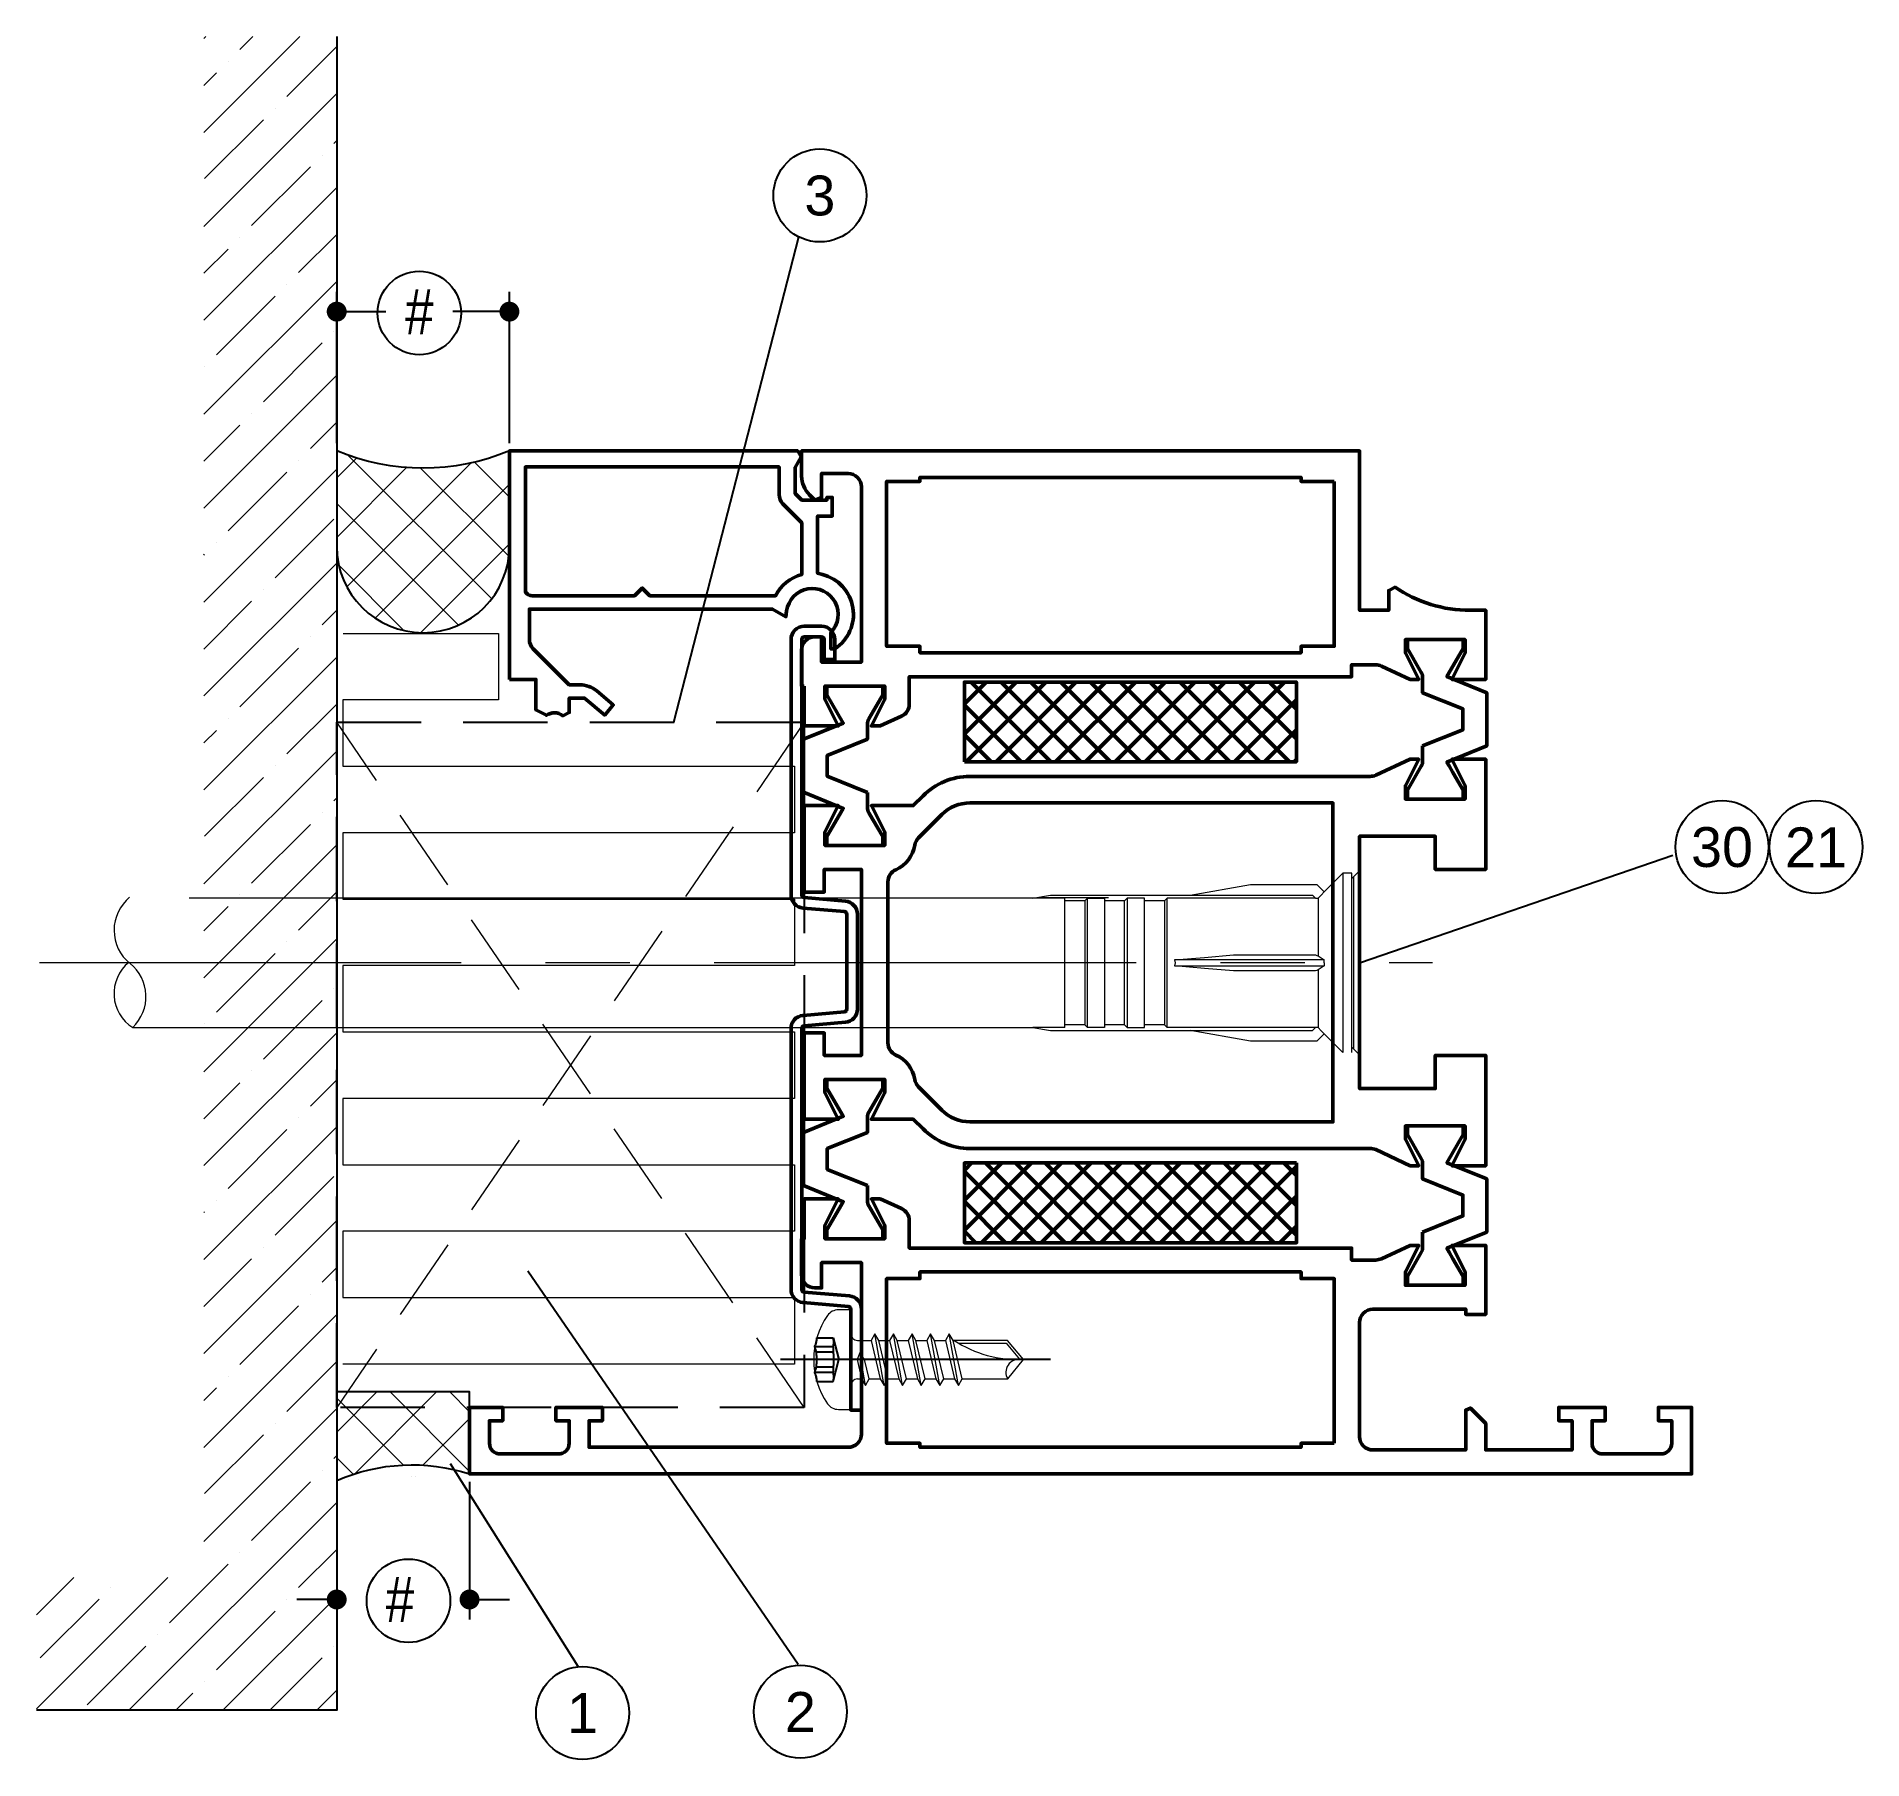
# Model space of a CAD drawing. Header units: millimetres. Extents: x 54 to 191, y 77 to 207.
import ezdxf
from ezdxf.enums import TextEntityAlignment as Align

# ---------------------------------------------------------------- set-up
doc = ezdxf.new("R2010")
doc.units = ezdxf.units.MM
doc.header["$PDMODE"] = 3
doc.header["$PDSIZE"] = -2
doc.linetypes.add('CENTER', pattern=[50.8, 31.75, -6.35, 6.35, -6.35])
doc.linetypes.add('HIDDEN', pattern=[9.525, 6.35, -3.175])
for name, color, linetype, lineweight in [('AM_5', 3, 'Continuous', 25), ('AM_C', 50, 'Continuous', 50), ('AM_S', 80, 'Continuous', 50), ('Cent3', 70, 'CENTER', 18), ('CHide2', 2, 'HIDDEN', 25), ('CHide3', 70, 'HIDDEN', 18), ('Cont2', 2, 'Continuous', 25), ('Cont3', 70, 'Continuous', 18)]:
    doc.layers.add(name, color=color, linetype=linetype, lineweight=lineweight)
doc.layers.add('Cent4', color=10, linetype='CENTER')
doc.layers.add('CHide4', color=10, linetype='HIDDEN')
doc.styles.add('BEMSTIL', font='8SIMPLEX.SHX', dxfattribs={"width": 0.85})
doc.styles.add('SWISS', font='swiss.ttf')
doc.dimstyles.new('Dok-1zu2-PUNKT$0', dxfattribs={"dimscale": 0.5, "dimtxt": 3.4, "dimasz": 1.5, "dimexe": 1.5, "dimexo": 0.6, "dimgap": 1.5, "dimtad": 0, "dimlfac": 2, "dimdsep": 46, "dimtxsty": 'BEMSTIL', "dimblk": 'PUNKT', "dimblk1": 'PUNKT', "dimblk2": 'PUNKT', "dimcen": 0, "dimclrd": 3, "dimclre": 3, "dimclrt": 3, "dimadec": 0, "dimazin": 0, "dimtfac": 0.7, "dimtofl": 0, "dimtmove": 0, "dimatfit": 3, "dimfxl": 0, "dimtolj": 1, "dimarcsym": 0})
pattern_1 = [(45, (-1002.329, -69.614), (-2.245064, 2.245064), []), (135, (-1002.329, -69.614), (-2.245064, -2.245064), [])]

# ---------------------------------------------------------------- blocks, each defined once
blk = doc.blocks.new('*X4')
at = {"color": 0}
for p, q in [((20.3, 218.29), (23.91, 221.9)), ((20.3, 221.825), (20.375, 221.9)), ((21.655, 221.413), (22.142, 221.9)), ((23.423, 219.645), (25.3, 221.522)), ((21.213, 220.971), (21.213, 220.971)), ((20.3, 220.058), (20.771, 220.529)), ((20.3, 214.754), (25.3, 219.754)), ((20.329, 216.551), (22.539, 218.761)), ((22.981, 219.203), (22.981, 219.203)), ((25.191, 217.877), (25.3, 217.987)), ((24.749, 217.435), (24.749, 217.435)), ((22.097, 214.784), (24.307, 216.993)), ((20.3, 211.219), (25.3, 216.219)), ((23.865, 213.016), (25.3, 214.451)), ((20.3, 212.987), (21.213, 213.9)), ((21.655, 214.342), (21.655, 214.342)), ((20.3, 207.683), (25.3, 212.683)), ((23.423, 212.574), (23.423, 212.574)), ((20.771, 209.922), (22.981, 212.132)), ((22.539, 208.155), (24.749, 210.364)), ((25.191, 210.806), (25.191, 210.806)), ((20.3, 204.148), (25.3, 209.148)), ((20.329, 209.48), (20.329, 209.48)), ((22.097, 207.713), (22.097, 207.713)), ((20.3, 205.916), (21.655, 207.271)), ((24.307, 206.387), (25.3, 207.38)), ((20.3, 200.612), (25.3, 205.612)), ((21.213, 203.293), (23.423, 205.503)), ((23.865, 205.945), (23.865, 205.945)), ((22.981, 201.525), (25.191, 203.735)), ((20.771, 202.851), (20.771, 202.851)), ((20.3, 202.38), (20.329, 202.409)), ((20.3, 197.077), (25.3, 202.077)), ((22.539, 201.083), (22.539, 201.083)), ((20.3, 198.844), (22.097, 200.642)), ((24.749, 199.758), (25.3, 200.309)), ((24.307, 199.316), (24.307, 199.316)), ((21.655, 196.664), (23.865, 198.874)), ((20.3, 193.541), (25.3, 198.541)), ((23.423, 194.896), (25.3, 196.773)), ((21.213, 196.222), (21.213, 196.222)), ((20.3, 195.309), (20.771, 195.78)), ((20.3, 190.006), (25.3, 195.006)), ((20.329, 191.803), (22.539, 194.012)), ((22.981, 194.454), (22.981, 194.454)), ((25.191, 193.129), (25.3, 193.238)), ((24.749, 192.687), (24.749, 192.687)), ((22.097, 190.035), (24.307, 192.245)), ((20.3, 186.47), (25.3, 191.47)), ((23.865, 188.267), (25.3, 189.702)), ((20.3, 188.238), (21.213, 189.151)), ((21.655, 189.593), (21.655, 189.593)), ((20.3, 182.935), (25.3, 187.935)), ((23.423, 187.825), (23.423, 187.825)), ((20.771, 185.174), (22.981, 187.383)), ((22.539, 183.406), (24.749, 185.616)), ((25.191, 186.057), (25.191, 186.057)), ((20.3, 179.399), (25.3, 184.399)), ((20.329, 184.732), (20.329, 184.732)), ((22.097, 182.964), (22.097, 182.964)), ((20.3, 181.167), (21.655, 182.522)), ((24.307, 181.638), (25.3, 182.631)), ((20.3, 175.863), (25.3, 180.863)), ((23.865, 181.196), (23.865, 181.196)), ((21.213, 178.544), (23.423, 180.754)), ((22.981, 176.777), (25.191, 178.986)), ((20.771, 178.103), (20.771, 178.103)), ((20.3, 177.631), (20.329, 177.661)), ((20.3, 172.328), (25.3, 177.328)), ((22.539, 176.335), (22.539, 176.335)), ((20.3, 174.096), (22.097, 175.893)), ((24.749, 175.009), (25.3, 175.56)), ((21.655, 171.915), (23.865, 174.125)), ((24.307, 174.567), (24.307, 174.567)), ((20.3, 168.792), (25.3, 173.792)), ((23.423, 170.148), (25.3, 172.025)), ((21.213, 171.473), (21.213, 171.473)), ((20.3, 170.56), (20.771, 171.031)), ((20.3, 165.257), (25.3, 170.257)), ((20.329, 167.054), (22.539, 169.264)), ((22.981, 169.706), (22.981, 169.706)), ((25.191, 168.38), (25.3, 168.489)), ((24.749, 167.938), (24.749, 167.938)), ((22.097, 165.286), (24.307, 167.496)), ((17.479, 158.9), (25.3, 166.721)), ((23.865, 163.518), (25.3, 164.954)), ((19.003, 162.193), (21.213, 164.402)), ((21.655, 164.844), (21.655, 164.844)), ((14, 162.492), (15.408, 163.9)), ((14, 158.957), (18.943, 163.9)), ((14.142, 160.867), (16.352, 163.077)), ((16.794, 163.518), (16.794, 163.518)), ((21.014, 158.9), (25.3, 163.186)), ((23.423, 163.077), (23.423, 163.077)), ((20.771, 160.425), (22.981, 162.635)), ((18.562, 161.751), (18.562, 161.751)), ((15.91, 159.099), (18.12, 161.309)), ((22.782, 158.9), (24.749, 160.867)), ((25.191, 161.309), (25.191, 161.309)), ((19.246, 158.9), (19.887, 159.541)), ((20.329, 159.983), (20.329, 159.983)), ((24.55, 158.9), (25.3, 159.65))]:
    blk.add_line(p, q, dxfattribs=at)
blk = doc.blocks.new('Dübel01')
at = {"layer": 'Cent3', "ltscale": 0.5}
blk.add_line((-49.717, 0), (2.721, 0), dxfattribs=at)
at = {"layer": 'Cent3'}
blk.add_lwpolyline([(-12.33, 2.413), (-46.323, 2.413)], dxfattribs=at)
at = {"layer": 'Cont3', "color": 3, "linetype": 'Continuous'}
for p, q in [((-0.325, 3.157), (0, 3.482)), ((0, 3.482), (0, -3.518)), ((-6.408, 2.532), (-4.139, 2.932)), ((-4.139, 2.932), (-1.639, 2.932)), ((-1.639, 2.932), (-1.36, 2.652)), ((-1.361, 2.653), (-0.657, 3.357)), ((-0.657, 3.357), (-0.657, -3.393)), ((-0.325, 3.357), (-0.657, 3.357)), ((-0.325, -3.393), (-0.325, 3.357)), ((-0.25, -3.268), (-0.25, 3.232)), ((-12.33, 2.413), (-11.658, 2.532)), ((-11.125, 2.413), (-12.33, 2.413)), ((-9.474, 2.432), (-12.012, 2.432)), ((-11.658, 2.532), (-4.104, 2.532)), ((-11.125, -2.45), (-11.125, 2.413)), ((-10.375, 2.312), (-11.125, 2.312)), ((-10.275, 2.413), (-10.375, 2.312)), ((-10.375, 2.312), (-10.375, -2.349)), ((-10.275, -2.45), (-10.275, 2.413)), ((-10.275, 2.413), (-9.625, 2.413)), ((-9.625, 2.413), (-9.625, -2.45)), ((-8.875, 2.312), (-9.625, 2.312)), ((-8.875, 2.312), (-8.775, 2.413)), ((-8.875, -2.349), (-8.875, 2.312)), ((-8.125, 2.413), (-8.775, 2.413)), ((-8.775, 2.413), (-8.775, -2.45)), ((-8.125, -2.45), (-8.125, 2.413)), ((-7.375, 2.312), (-8.125, 2.312)), ((-7.275, 2.413), (-7.375, 2.312)), ((-7.375, 2.312), (-7.375, -2.349)), ((-7.275, -2.45), (-7.275, 2.413)), ((-1.687, 2.413), (-7.275, 2.413)), ((-4.104, 2.532), (-1.805, 2.532)), ((-1.805, 2.532), (-1.687, 2.413)), ((-1.687, 2.413), (-1.634, 2.415)), ((-1.634, 2.415), (-1.582, 2.417)), ((-1.471, 2.535), (-1.582, 2.417)), ((-1.582, 2.417), (-1.582, 0.246)), ((-1.36, 2.652), (-1.471, 2.535)), ((-6.99, 0.095), (-5.871, 0.188)), ((-4.139, 0.095), (-6.99, 0.095)), ((-6.99, 0.095), (-6.975, -0.018)), ((-5.871, 0.188), (-4.776, 0.282)), ((-4.776, 0.282), (-4.104, 0.282)), ((-1.639, 0.095), (-4.139, 0.095)), ((-4.104, 0.282), (-1.805, 0.282)), ((-1.805, 0.282), (-1.687, 0.282)), ((-1.687, 0.282), (-1.634, 0.264)), ((-1.36, 0.095), (-1.639, 0.095)), ((-1.634, 0.264), (-1.582, 0.246)), ((-1.582, 0.246), (-1.471, 0.17)), ((-1.471, 0.17), (-1.36, 0.095)), ((-1.36, -0.018), (-1.36, 0.095)), ((-6.975, -0.018), (-6.99, -0.132)), ((-6.99, -0.132), (-4.139, -0.132)), ((-5.871, -0.225), (-6.99, -0.132)), ((-4.776, -0.318), (-5.871, -0.225)), ((-4.104, -0.318), (-4.776, -0.318)), ((-4.139, -0.132), (-1.639, -0.132)), ((-1.805, -0.318), (-4.104, -0.318)), ((-1.687, -0.318), (-1.805, -0.318)), ((-1.634, -0.301), (-1.687, -0.318)), ((-1.639, -0.132), (-1.36, -0.132)), ((-1.582, -0.283), (-1.634, -0.301)), ((-1.471, -0.207), (-1.582, -0.283)), ((-1.582, -0.283), (-1.582, -2.454)), ((-1.36, -0.132), (-1.471, -0.207)), ((-1.36, -0.018), (-1.36, -0.132)), ((-46.207, -2.45), (-12.33, -2.45)), ((-11.125, -2.45), (-12.33, -2.45)), ((-12.33, -2.45), (-11.658, -2.568)), ((-11.658, -2.568), (-4.104, -2.568)), ((-10.375, -2.349), (-11.125, -2.349)), ((-10.275, -2.45), (-10.375, -2.349)), ((-9.625, -2.45), (-10.275, -2.45)), ((-8.875, -2.349), (-9.625, -2.349)), ((-8.775, -2.45), (-8.875, -2.349)), ((-8.775, -2.45), (-8.125, -2.45)), ((-7.375, -2.349), (-8.125, -2.349)), ((-7.275, -2.45), (-7.375, -2.349)), ((-1.687, -2.45), (-7.275, -2.45)), ((-4.139, -2.968), (-6.408, -2.568)), ((-4.104, -2.568), (-1.805, -2.568)), ((-1.805, -2.568), (-1.687, -2.45)), ((-1.634, -2.452), (-1.687, -2.45)), ((-1.36, -2.689), (-1.639, -2.968)), ((-1.582, -2.454), (-1.634, -2.452)), ((-1.582, -2.454), (-1.471, -2.571)), ((-1.471, -2.571), (-1.36, -2.689)), ((-1.361, -2.69), (-0.657, -3.393)), ((-1.639, -2.968), (-4.139, -2.968)), ((0, -3.518), (-0.325, -3.193))]:
    blk.add_line(p, q, dxfattribs=at)
at = {"layer": 'Cont3'}
for centre, radius, start, end in [((-45.311, 1.211), 1.6, 129.2538, 231.37517), ((-45.406, -1.172), 1.509, 129.03595, 237.9271), ((-47.308, -1.289), 1.6, 313.4771, 51.37517)]:
    blk.add_arc(centre, radius, start, end, dxfattribs=at)
blk = doc.blocks.new('PUNKT')
at = {"color": 0, "linetype": 'Continuous'}
blk.add_line((-0.5, 0), (-1, 0), dxfattribs=at)
at = {"color": 0, "linetype": 'Continuous', "const_width": 0.5}
blk.add_lwpolyline([(-0.25, 0, 1), (0.25, 0, 1)], format="xyb", close=True, dxfattribs=at)
blk = doc.blocks.new('*D6')
at = {"layer": 'AM_5', "color": 3, "lineweight": -2, "transparency": 16777216}
for p, q in [((76.27, 176.44), (76.27, 187.83)), ((89.27, 176.44), (89.27, 187.83)), ((77.77, 186.33), (79.96, 186.33)), ((87.77, 186.33), (85.02, 186.33))]:
    blk.add_line(p, q, dxfattribs=at)
at = {"layer": 'Defpoints', "color": 0, "transparency": 16777216}
for p in [(89.27, 186.33), (76.27, 175.84), (89.27, 175.84)]:
    blk.add_point(p, dxfattribs=at)
at = {"layer": 'AM_5', "color": 3, "lineweight": -2, "transparency": 16777216, "xscale": 1.5, "yscale": 1.5, "zscale": 1.5, "rotation": 180}
blk.add_blockref('PUNKT', (76.27, 186.33), dxfattribs=at)
at = {"layer": 'AM_5', "color": 3, "lineweight": -2, "transparency": 16777216, "xscale": 1.5, "yscale": 1.5, "zscale": 1.5}
blk.add_blockref('PUNKT', (89.27, 186.33), dxfattribs=at)
at = {"layer": 'AM_5', "color": 3, "transparency": 16777216, "insert": (82.49, 186.33), "char_height": 3.4, "attachment_point": 5, "style": 'BEMSTIL'}
blk.add_mtext('\\A1;#', dxfattribs=at)
blk = doc.blocks.new('*D7')
at = {"layer": 'AM_5', "color": 3, "lineweight": -2, "transparency": 16777216}
for p, q in [((76.27, 97.74), (76.27, 87.88)), ((76.27, 97.74), (76.27, 87.88)), ((76.27, 97.74), (76.27, 87.88)), ((76.27, 97.74), (76.27, 87.88)), ((76.27, 97.74), (76.27, 87.88)), ((86.27, 98.24), (86.27, 87.88)), ((86.27, 98.24), (86.27, 87.88)), ((86.27, 98.24), (86.27, 87.88)), ((86.27, 98.24), (86.27, 87.88)), ((86.27, 98.24), (86.27, 87.88)), ((74.77, 89.38), (73.27, 89.38)), ((74.77, 89.38), (73.27, 89.38)), ((74.77, 89.38), (73.27, 89.38)), ((74.77, 89.38), (73.27, 89.38)), ((74.77, 89.38), (73.27, 89.38)), ((87.77, 89.38), (89.27, 89.38)), ((87.77, 89.38), (89.27, 89.38)), ((87.77, 89.38), (89.27, 89.38)), ((87.77, 89.38), (89.27, 89.38)), ((87.77, 89.38), (89.27, 89.38))]:
    blk.add_line(p, q, dxfattribs=at)
at = {"layer": 'AM_5', "color": 3, "lineweight": -2, "transparency": 16777216, "xscale": 1.5, "yscale": 1.5, "zscale": 1.5}
blk.add_blockref('PUNKT', (76.27, 89.38), dxfattribs=at)
blk.add_blockref('PUNKT', (76.27, 89.38), dxfattribs=at)
blk.add_blockref('PUNKT', (76.27, 89.38), dxfattribs=at)
blk.add_blockref('PUNKT', (76.27, 89.38), dxfattribs=at)
blk.add_blockref('PUNKT', (76.27, 89.38), dxfattribs=at)
at = {"layer": 'AM_5', "color": 3, "lineweight": -2, "transparency": 16777216, "xscale": 1.5, "yscale": 1.5, "zscale": 1.5, "rotation": 180}
blk.add_blockref('PUNKT', (86.27, 89.38), dxfattribs=at)
blk.add_blockref('PUNKT', (86.27, 89.38), dxfattribs=at)
blk.add_blockref('PUNKT', (86.27, 89.38), dxfattribs=at)
blk.add_blockref('PUNKT', (86.27, 89.38), dxfattribs=at)
blk.add_blockref('PUNKT', (86.27, 89.38), dxfattribs=at)
at = {"layer": 'AM_5', "color": 3, "transparency": 16777216, "insert": (80.49, 89.38), "char_height": 3.4, "attachment_point": 5, "style": 'BEMSTIL'}
blk.add_mtext('\\A1; #', dxfattribs=at)
blk.add_mtext('\\A1; #', dxfattribs=at)
blk.add_mtext('\\A1; #', dxfattribs=at)
blk.add_mtext('\\A1; #', dxfattribs=at)
blk.add_mtext('\\A1; #', dxfattribs=at)
blk = doc.blocks.new('WI1020451')
for points in [[(25.38, 69.58), (24.65, 67.96, -0.294108), (23.74, 67.38), (21.68, 67.38), (21.68, 34.08), (20.78, 34.08), (20.78, 32.26, 0.109518), (20.88, 31.84), (21.88, 29.68), (21.88, 29.03), (19.88, 30.03), (18.88, 30.03), (18.88, 25.53), (19.88, 25.53), (21.88, 26.53), (21.88, 23.98), (16.68, 23.98), (16.68, 25.48), (17.08, 25.48), (17.08, 32.48, 0.414214), (16.08, 33.48), (7.48, 33.48, 0.414214), (6.48, 32.48), (6.48, 25.48), (9.48, 25.48), (9.63, 25.14), (8.47, 23.98), (6.48, 23.98), (6.48, 17.48), (8.68, 17.48), (8.68, 18.48), (9.68, 18.48), (9.68, 14.98), (8.68, 14.98), (8.68, 15.98), (6.98, 15.98, 0.414214), (6.18, 15.18), (6.18, 10.78, 0.414214), (6.98, 9.98), (8.68, 9.98), (8.68, 10.98), (9.68, 10.98), (9.68, 8.48), (4.68, 8.48), (4.68, 100.48), (9.68, 100.48), (9.68, 97.98), (8.68, 97.98), (8.68, 98.98), (6.98, 98.98, 0.414214), (6.18, 98.18), (6.18, 93.78, 0.414214), (6.98, 92.98), (8.68, 92.98), (8.68, 93.98), (9.68, 93.98), (9.68, 90.48), (8.68, 90.48), (8.68, 91.48), (6.68, 91.48), (6.68, 71.98, 0.414214), (7.68, 70.98), (20.58, 70.98), (20.58, 73.98), (18.68, 73.98), (18.68, 74.48, -0.414214), (19.68, 75.48), (22.38, 75.48), (22.38, 75.28), (25.38, 75.28), (25.38, 72.73), (23.38, 73.73), (22.38, 73.73), (22.38, 69.23), (23.38, 69.23), (25.38, 70.23), (25.38, 69.58)], [(26.38, 70.53), (25.25, 70.53, 0.131652), (24.85, 70.42), (23.05, 69.38), (22.38, 69.38), (22.38, 73.58), (23.05, 73.58), (24.38, 72.8), (24.87, 72.52), (25.17, 72.35), (26.38, 75.35), (30.38, 75.35), (31.6, 72.35), (33.72, 73.58), (34.38, 73.58), (34.38, 69.38), (33.72, 69.38), (31.92, 70.42, 0.131652), (31.52, 70.53), (30.39, 70.53), (29.17, 73.55), (27.6, 73.55)], [(29.18, 62.81, -0.198912), (30.65, 66.34), (31.38, 67.08), (31.38, 70.23), (33.38, 69.23), (34.38, 69.23), (34.38, 73.73), (33.38, 73.73), (31.38, 72.73), (31.38, 75.28), (37.88, 75.28), (37.88, 73.78), (36.18, 73.78), (36.18, 70.98), (50.18, 70.98), (50.18, 73.78), (48.48, 73.78), (48.48, 75.28), (54.99, 75.28), (54.99, 72.73), (52.99, 73.73), (51.99, 73.73), (51.99, 69.23), (52.99, 69.23), (54.99, 70.23), (54.99, 67.08), (55.72, 66.34, -0.198912), (57.19, 62.81), (57.19, 32.69, 0.109518), (57.28, 32.26), (58.49, 29.68), (58.48, 29.03), (56.48, 30.03), (55.48, 30.03), (55.48, 25.53), (56.48, 25.53), (58.48, 26.53), (58.48, 23.98), (50.18, 23.98), (50.18, 27.78), (52.68, 27.78), (52.68, 33.48), (33.68, 33.48), (33.68, 27.78), (36.18, 27.78), (36.18, 23.98), (27.88, 23.98), (27.88, 26.53), (29.88, 25.53), (30.88, 25.53), (30.88, 30.03), (29.88, 30.03), (27.88, 29.03), (27.88, 29.68), (29.09, 32.26, 0.109518), (29.18, 32.69)], [(55.98, 70.53), (54.85, 70.53, 0.131652), (54.45, 70.42), (52.65, 69.38), (51.99, 69.38), (51.99, 73.58), (52.65, 73.58), (53.99, 72.8), (54.47, 72.52), (54.77, 72.35), (55.99, 75.35), (59.99, 75.35), (61.2, 72.35), (63.33, 73.58), (63.99, 73.58), (63.99, 69.38), (63.33, 69.38), (61.52, 70.42, 0.131652), (61.12, 70.53), (59.99, 70.53), (58.77, 73.55), (57.2, 73.55)], [(63.99, 75.28), (63.99, 75.48), (66.69, 75.48, -0.414214), (67.69, 74.48), (67.69, 73.98), (65.79, 73.98), (65.79, 70.98), (78.99, 70.98, 0.414214), (79.99, 71.98), (79.99, 73.98), (78.19, 73.98), (77.97, 74.49), (78.38, 74.89, -0.198912), (79.79, 75.48), (81.69, 75.48), (81.69, 33.48), (69.69, 33.48), (69.69, 31.28), (71.19, 31.28), (71.43, 30.81, 0.151177), (69.69, 25.16), (69.69, 23.98), (64.49, 23.98), (64.49, 26.53), (66.49, 25.53), (67.49, 25.53), (67.49, 30.03), (66.49, 30.03), (64.49, 29.03), (64.49, 29.68), (65.49, 31.84, 0.109518), (65.59, 32.26), (65.59, 34.08), (64.69, 34.08), (64.69, 67.38), (62.63, 67.38, -0.294108), (61.72, 67.96), (60.99, 69.58), (60.99, 70.23), (62.99, 69.23), (63.99, 69.23), (63.99, 73.73), (62.99, 73.73), (60.99, 72.73), (60.99, 75.28), (63.99, 75.28)], [(31.18, 62.81, -0.198912), (32.06, 64.93), (33.82, 66.68, -0.154989), (34.36, 66.96, 0.248244), (36.21, 68.39, -0.293963), (37.12, 68.98), (49.25, 68.98, -0.293963), (50.16, 68.39, 0.248244), (52.01, 66.96, -0.154989), (52.55, 66.68), (54.31, 64.93, -0.198912), (55.19, 62.81), (55.19, 35.48), (31.18, 35.48)], [(22.88, 28.73), (21.75, 28.73, -0.131652), (21.35, 28.83), (19.55, 29.88), (18.88, 29.88), (18.88, 25.68), (19.55, 25.68), (20.88, 26.45), (21.37, 26.73), (21.67, 26.9), (22.88, 23.9), (26.88, 23.9), (28.1, 26.9), (30.22, 25.68), (30.88, 25.68), (30.88, 29.88), (30.22, 29.88), (28.42, 28.83, -0.131652), (28.02, 28.73), (26.89, 28.73), (25.67, 25.7), (24.1, 25.7)], [(59.48, 28.73), (58.35, 28.73, -0.131652), (57.95, 28.83), (56.15, 29.88), (55.48, 29.88), (55.48, 25.68), (56.15, 25.68), (57.48, 26.45), (57.97, 26.73), (58.27, 26.91), (59.48, 23.9), (63.48, 23.9), (64.7, 26.91), (66.82, 25.68), (67.48, 25.68), (67.48, 29.88), (66.82, 29.88), (65.02, 28.83, -0.131652), (64.62, 28.73), (63.49, 28.73), (62.27, 25.7), (60.7, 25.7)]]:
    blk.add_lwpolyline(points, format="xyb", close=True)
for points in [[(6.98, 35.38), (19.38, 35.38), (19.38, 37.88), (19.88, 37.88), (19.88, 66.58), (19.38, 66.58), (19.38, 69.08), (6.98, 69.08), (6.98, 66.58), (6.68, 66.58), (6.68, 37.88), (6.98, 37.88), (6.98, 35.38)], [(79.39, 35.38), (66.99, 35.38), (66.99, 37.88), (66.49, 37.88), (66.49, 66.58), (66.99, 66.58), (66.99, 69.08), (79.39, 69.08), (79.39, 66.58), (79.69, 66.58), (79.69, 37.88), (79.39, 37.88), (79.39, 35.38)]]:
    blk.add_lwpolyline(points, close=True)
blk = doc.blocks.new('WI3090081')
for points in [[(-17.2, 22), (-17.2, 20), (-19.5, 20), (-19.9, 19.21, -0.339409), (-19.93, 17.99), (-19.7, 17.5), (-18.6, 17.5), (-18.6, 16.35), (-19.88, 14.82), (-19.12, 14.18), (-18.07, 15.43, 0.176327), (-17.6, 16.71), (-17.6, 17.5), (-14.89, 20.21, -0.198912), (-14.19, 20.5), (-11.9, 20.5), (-11.9, 2.2), (-12.48, 1.19), (-12.04, 1.13, -1.382111), (-13.66, -2.2), (-14.9, -2.2), (-14.9, -2.49, 0.652679), (-9.3, -1.57), (-9.2, -1.2), (-4.9, -1.2), (-4.9, -2.3), (-3.5, -2.3), (-3.5, -1.9), (-3.7, -1.9), (-3.7, 0), (-3.2, 0.5), (-1.25, 0.5), (-0.45, 0.04), (0, 0.3), (0, 22), (-17.2, 22)], [(-10.9, 20.3), (-10.9, 12.58), (-10.32, 12), (-10.9, 11.42), (-10.9, 1.97, -0.213458), (-9.31, 0), (-5.4, 0), (-3.99, 1.41, -0.198912), (-3.28, 1.7), (-1.2, 1.7), (-1.2, 20.8), (-10.63, 20.8), (-10.78, 20.63, 0.179926), (-10.9, 20.3)]]:
    blk.add_lwpolyline(points, format="xyb", close=True)
blk = doc.blocks.new('WI4090072')
h = blk.add_hatch()
h.set_pattern_fill('ANSI37', color=256, scale=0.5, style=0)
h.set_pattern_definition([(45, (0, 0.4), (-1.12253, 1.12253), []), (135, (0, 0.4), (-1.12253, -1.12253), [])])
h.paths.add_polyline_path([(12.5, 6.4), (-12.5, 6.4), (-12.5, 0.4), (12.5, 0.4)])
blk.add_lwpolyline([(12.5, 6.4), (12.5, 0.4), (-12.5, 0.4), (-12.5, 6.4), (12.5, 6.4)], close=True)
blk = doc.blocks.new('WI4080202')
blk.add_lwpolyline([(-48.32, -0.18), (-48.61, -3.59, -0.388879), (-49.61, -4.5), (-57.2, -4.5), (-57.2, -3.7), (-49.61, -3.7, 0.388879), (-49.41, -3.52), (-49.11, -0.11, -0.388879), (-48.12, 0.8), (-28.48, 0.8, -0.388879), (-27.49, -0.11), (-27.22, -3.22, 0.388879), (-27.02, -3.4), (-19.88, -3.4, 0.388879), (-19.68, -3.22), (-19.41, -0.11, -0.388879), (-18.42, 0.8), (0.8, 0.8, -0.414214), (1.8, -0.2), (1.8, -1.5, -0.414214), (0.8, -2.5), (-0.7, -2.5), (-0.7, -1.7), (0.8, -1.7, 0.414214), (1, -1.5), (1, -0.2, 0.414214), (0.8, 0), (-18.42, 0, 0.388879), (-18.62, -0.18), (-18.89, -3.29, -0.388879), (-19.88, -4.2), (-27.02, -4.2, -0.388879), (-28.01, -3.29), (-28.28, -0.18, 0.388879), (-28.48, 0), (-48.12, 0, 0.388879), (-48.32, -0.18)], format="xyb", close=True)
blk = doc.blocks.new('ws4070448')
at = {"layer": 'Cent4'}
blk.add_lwpolyline([(0, -15.02), (0, 5.29)], dxfattribs=at)
at = {"layer": 'CHide4'}
for p, q in [((-0.97, 1.33), (-0.97, 2.72)), ((-0.56, 1.33), (-0.56, 2.61)), ((0.56, 1.33), (0.56, 2.61)), ((0.97, 1.33), (0.97, 2.72))]:
    blk.add_line(p, q, dxfattribs=at)
for points in [[(-1.65, 2.56), (-1.65, 1.33)], [(1.65, 2.56), (1.65, 1.33)], [(-1.65, 1.33), (0, 0.89)], [(1.65, 1.33), (0, 0.89)]]:
    blk.add_lwpolyline(points, dxfattribs=at)
for centre, radius, start, end in [((-1.59, 3.84), 1.28, 267.2848, 298.8872), ((0, 5.49), 2.94, 250.6988, 289.3012), ((1.59, 3.84), 1.28, 241.1128, 272.7152), ((-1.31, 2.49), 1.21, 253.6643, 286.3357), ((0, 11.41), 10.13, 264.4948, 275.5052), ((1.31, 2.49), 1.21, 253.6643, 286.3357)]:
    blk.add_arc(centre, radius, start, end, dxfattribs=at)
at = {"layer": 'Cont3'}
blk.add_lwpolyline([(3.32, 1.75, 0.314856), (-3.32, 1.75, 0.244912), (-3.75, 0.93), (-3.75, 0), (3.75, 0), (3.75, 0.93, 0.244912), (3.32, 1.75, 0.138291)], format="xyb", dxfattribs=at)
for points in [[(-1.95, -1.1), (-1.45, -1.39), (0, -1.04), (0.5, -0.67), (0, -0.47), (-1.45, -0.81)], [(-1.95, -2.5), (-1.45, -2.79), (1.45, -2.1), (1.95, -1.81), (1.45, -1.52), (-1.45, -2.21)], [(-1.95, -3.9), (-1.45, -4.19), (1.45, -3.5), (1.95, -3.21), (1.45, -2.92), (-1.45, -3.61)], [(-1.95, -5.3), (-1.45, -5.59), (1.45, -4.9), (1.95, -4.61), (1.45, -4.32), (-1.45, -5.01)], [(-1.95, -6.7), (-1.45, -6.99), (1.45, -6.3), (1.95, -6.01), (1.45, -5.72), (-1.45, -6.41)], [(-1.45, -8.39), (1.45, -7.7), (1.95, -7.41), (1.45, -7.12), (-1.45, -7.81), (-1.95, -8.1)]]:
    blk.add_lwpolyline(points, close=True, dxfattribs=at)
for points in [[(-1.95, -1.1), (0.5, -0.67)], [(-1.45, -0.5), (-1.45, -0.81)], [(1.45, -0.5), (1.45, -1.52)], [(-1.95, -2.5), (1.95, -1.81)], [(-1.45, -1.39), (-1.45, -2.21)], [(-1.45, -1.39), (-1.45, -2.21)], [(1.45, -2.1), (1.45, -2.92)], [(-1.95, -3.9), (1.95, -3.21)], [(-1.45, -2.79), (-1.45, -3.61)], [(1.45, -3.5), (1.45, -4.32)], [(-1.95, -5.3), (1.95, -4.61)], [(-1.45, -4.19), (-1.45, -5.01)], [(1.45, -4.9), (1.45, -5.72)], [(-1.95, -6.7), (1.95, -6.01)], [(-1.45, -5.59), (-1.45, -6.41)], [(1.45, -6.3), (1.45, -7.12)], [(-1.95, -8.1), (1.95, -7.41)], [(-1.45, -6.99), (-1.45, -7.81)], [(-1.45, -8.38), (-1.45, -11.81), (0, -13), (1.45, -11.79), (1.45, -7.7)], [(1.24, -8.17), (1.24, -11.7), (0.03, -12.71)]]:
    blk.add_lwpolyline(points, dxfattribs=at)
for centre, radius, start, end in [((-1.95, -0.5), 0.5, 0, 90), ((1.95, -0.5), 0.5, 90, 180), ((8.74, -12.6), 8.74, 146.5114, 182.6031), ((-0.95, -12.64), 0.965, 350.682, 121.1143)]:
    blk.add_arc(centre, radius, start, end, dxfattribs=at)

msp = doc.modelspace()

# ---------------------------------------------------------------- hatches: boundary and pattern name
at = {"layer": 'Cont3'}
h = msp.add_hatch(dxfattribs=at)
h.set_pattern_fill('ANSI37', color=256, style=0)
h.set_pattern_definition(pattern_1)
h.paths.add_polyline_path([(89.272, 175.842, -0.1989124), (76.271, 175.842), (76.271, 168.658, 1), (89.272, 168.658)])
h = msp.add_hatch(dxfattribs=at)
h.set_pattern_fill('ANSI37', color=256, style=0)
h.set_pattern_definition(pattern_1)
edge = h.paths.add_edge_path()
edge.add_line((86.271, 105.01), (76.271, 105.01))
edge.add_line((76.271, 105.01), (76.271, 98.342))
edge.add_arc((81.936, 85.274), 14.243, 72.27385, 113.43793, ccw=False)
edge.add_line((86.273, 98.841), (86.271, 105.01))

# ---------------------------------------------------------------- linework, layer by layer
at = {"layer": 'AM_5', "color": 3}
for p, q in [((101.64, 155.416), (111.057, 191.954)), ((153.33, 137.342), (176.845, 145.406)), ((90.657, 114.118), (111.017, 84.51)), ((84.823, 99.625), (94.429, 84.352))]:
    msp.add_line(p, q, dxfattribs=at)
for centre, radius in [((112.643, 195.074), 3.5), ((82.487, 186.232), 3.144), ((180.555, 146.026), 3.5), ((187.63, 146.026), 3.5), ((81.672, 89.283), 3.144), ((94.779, 80.835), 3.5), ((111.176, 80.935), 3.5)]:
    msp.add_circle(centre, radius, dxfattribs=at)
at = {"layer": 'CHide2'}
msp.add_lwpolyline([(111.472, 155.423), (111.472, 103.842), (76.271, 103.842), (76.271, 155.416), (109.455, 155.416)], close=True, dxfattribs=at)
at = {"layer": 'CHide3'}
for p, q in [((111.472, 155.423), (76.271, 103.842)), ((111.472, 103.842), (76.271, 155.416))]:
    msp.add_line(p, q, dxfattribs=at)
at = {"layer": 'Cont2'}
msp.add_lwpolyline([(76.271, 207.042), (76.271, 81.042), (53.671, 81.042)], dxfattribs=at)
msp.add_lwpolyline([(89.272, 168.658), (89.272, 175.842, -0.1989124), (76.271, 175.842), (76.271, 168.658, 1), (89.272, 168.658, 1)], format="xyb", dxfattribs=at)
msp.add_lwpolyline([(76.271, 105.01), (76.271, 98.342, -0.1815689), (86.273, 98.841), (86.271, 105.01)], format="xyb", close=True, dxfattribs=at)
at = {"layer": 'Cont3'}
msp.add_lwpolyline([(76.749, 162.103), (88.445, 162.103), (88.445, 157.103), (76.732, 157.103), (76.732, 152.103), (110.721, 152.103), (110.721, 147.103), (76.739, 147.103), (76.739, 142.103), (110.739, 142.103), (110.739, 137.103), (76.739, 137.103), (76.739, 132.103), (110.739, 132.103), (110.739, 127.103), (76.739, 127.103), (76.739, 122.103), (110.739, 122.103), (110.739, 117.103), (76.739, 117.103), (76.739, 112.103), (110.739, 112.103), (110.739, 107.103), (76.739, 107.103)], dxfattribs=at)

# ---------------------------------------------------------------- block references
at = {"rotation": 90}
msp.add_blockref('ws4070448', (114.972, 107.437), dxfattribs=at)
at = {"layer": 'AM_C'}
for name, p, rotation in [('WI4080202', (111.272, 160.842), 89.99999999999999), ('WI4090072', (136.022, 158.842), 180)]:
    msp.add_blockref(name, p, dxfattribs=dict(at, rotation=rotation))
msp.add_blockref('WI4090072', (136.023, 115.841), dxfattribs=at)
at = {"layer": 'AM_S', "rotation": 89.99999999999999}
for name, p in [('WI1020451', (186.75, 94.156)), ('WI3090081', (111.272, 175.842))]:
    msp.add_blockref(name, p, dxfattribs=at)
at = {"layer": 'Cont3', "xscale": 2, "yscale": 2, "zscale": 2}
for name, p in [('*X4', (25.671, -236.758)), ('Dübel01', (153.33, 137.342))]:
    msp.add_blockref(name, p, dxfattribs=at)

# ---------------------------------------------------------------- texts
at = {"layer": 'AM_5', "color": 40, "style": 'SWISS'}
for s, p in [('3', (112.643, 195.074)), ('30', (180.555, 146.026)), ('21', (187.63, 146.026)), ('1', (94.779, 80.835)), ('2', (111.176, 80.935))]:
    msp.add_text(s, height=3, dxfattribs=at).set_placement(p, align=Align.MIDDLE)

# ---------------------------------------------------------------- dimensions: what is measured, and where the dimension line sits
at = {"layer": 'AM_5'}
for base, p1, p2, text, picture, middle in [((89.272, 186.333), (76.271, 175.842), (89.272, 175.842), '#', '*D6', (82.489, 186.333)), ((86.273, 89.384), (76.271, 98.342), (86.273, 98.841), ' #', '*D7', (80.489, 89.384))]:
    dim = msp.add_linear_dim(base=base, p1=p1, p2=p2, text=text, dimstyle='Dok-1zu2-PUNKT$0', override={"dimscale": 1, "dimlfac": 1}, dxfattribs=at)
    dim.commit()
    dim.dimension.update_dxf_attribs({"geometry": picture, "text_midpoint": middle, "dimtype": 160})

doc.saveas('drawing.dxf')
